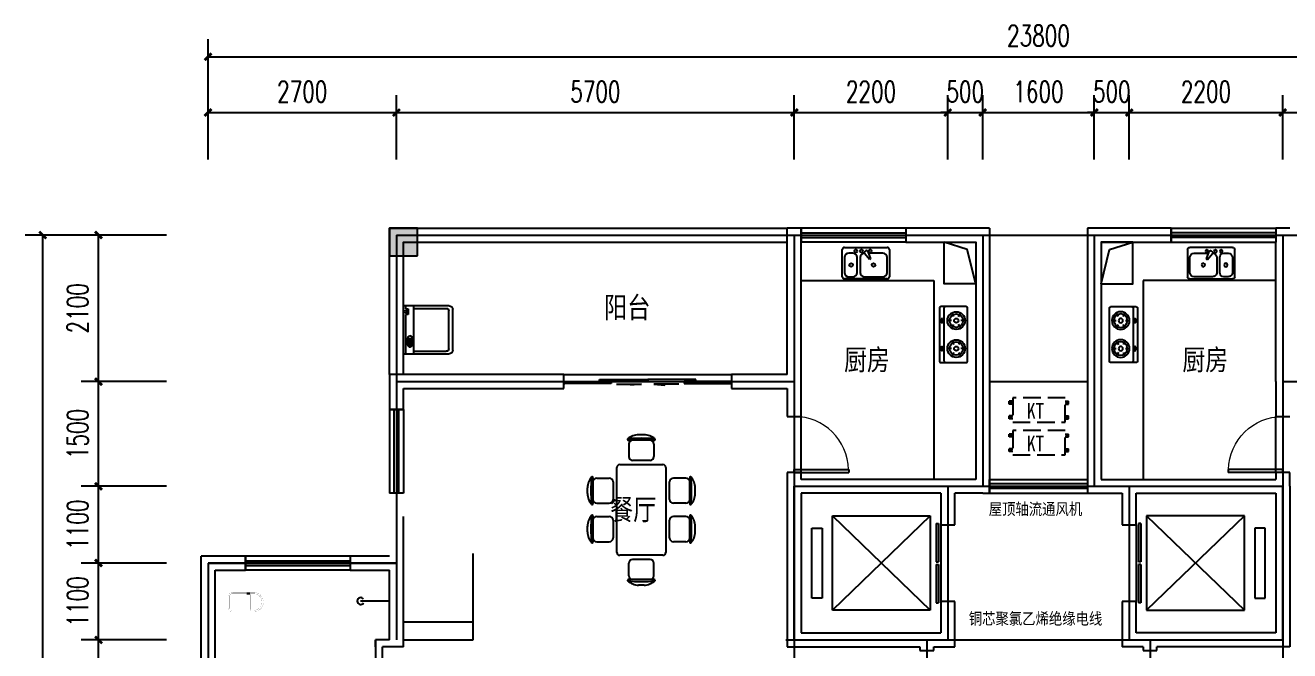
# Model space of a CAD drawing. Extents: x 62618 to 92174, y -175686 to -155872.
# Drawn here: x 62818 to 80937, y -164832 to -155872 of the extents above; entities that cross this region are included whole.
import ezdxf

# ---------------------------------------------------------------- set-up
doc = ezdxf.new("R2010")
doc.units = 0
doc.header["$LTSCALE"] = 1000
doc.header["$MEASUREMENT"] = 0
doc.linetypes.add('DASH', pattern=[0.35, 0.25, -0.1])
doc.layers.get('0').update_dxf_attribs({"linetype": 'CONTINUOUS'})
for name, color, linetype in [('3T_WOOD', 27, 'CONTINUOUS'), ('AXIS', 3, 'CONTINUOUS'), ('COLUMN', 9, 'CONTINUOUS'), ('DIM_SYMB', 3, 'CONTINUOUS'), ('DOTE', 1, 'CONTINUOUS'), ('PUB_HATCH', 8, 'CONTINUOUS'), ('PUB_TEXT', 20, 'CONTINUOUS'), ('STAIR', 2, 'CONTINUOUS'), ('TOTHER', 7, 'CONTINUOUS'), ('WALL', 31, 'CONTINUOUS'), ('WINDOW', 4, 'CONTINUOUS'), ('厨卫', 136, 'CONTINUOUS'), ('家具', 252, 'CONTINUOUS'), ('机台线', 33, 'CONTINUOUS')]:
    doc.layers.add(name, color=color, linetype=linetype)
doc.layers.add('MiniCADLayer', color=7, linetype='CONTINUOUS', lineweight=20)
doc.styles.add('-宋体', font='SimSun.ttf', dxfattribs={"width": 0.8})
doc.styles.add('DIM_FONT', font='SIMPLEX.shx', dxfattribs={"width": 0.7})
doc.styles.add('hztxt_txtstyle_191.34_0_0', font='', dxfattribs={"height": 191.342625, "bigfont": 'hztxt.shx'})
doc.styles.get("Standard").update_dxf_attribs({"font": 'GBENOR', "bigfont": 'GBCBIG'})
doc.styles.get('hztxt_txtstyle_191.34_0_0').set_extended_font_data('hztxt')

# ---------------------------------------------------------------- blocks, each defined once
blk = doc.blocks.new('A$C76C61B02')
at = {"layer": '家具'}
for p, q in [((987, 1467), (619, 1467)), ((843, 1547), (764, 1547)), ((1537, 1467), (1169, 1467)), ((1392, 1547), (1313, 1547)), ((623, 1413), (623, 1233)), ((983, 1413), (983, 1233)), ((1173, 1413), (1173, 1233)), ((1533, 1413), (1533, 1233)), ((468, 1123), (1688, 1123)), ((929, 1179), (677, 1179)), ((1479, 1179), (1227, 1179)), ((80, 589), (80, 957)), ((134, 953), (314, 953)), ((428, 463), (428, 1083)), ((1728, 1083), (1728, 463)), ((2022, 953), (1842, 953)), ((2076, 589), (2076, 957)), ((0, 734), (0, 813)), ((368, 647), (368, 899)), ((1788, 647), (1788, 899)), ((2156, 734), (2156, 813)), ((134, 593), (314, 593)), ((2022, 593), (1842, 593)), ((1688, 423), (468, 423)), ((677, 368), (929, 368)), ((1227, 368), (1479, 368)), ((623, 134), (623, 314)), ((983, 134), (983, 314)), ((1173, 134), (1173, 314)), ((1533, 134), (1533, 314)), ((619, 80), (987, 80)), ((1169, 80), (1537, 80)), ((764, 0), (843, 0)), ((1313, 0), (1392, 0))]:
    blk.add_line(p, q, dxfattribs=at)
for centre, radius, start, end in [((612, 1480), 8, 130.7265, 202.67), ((619, 1483), 16, 202.67, 270), ((771, 1294), 252, 91.7651, 130.7265), ((803, -675), 2170, 84.8023, 95.1977), ((677, 1413), 54, 90, 180), ((835, 1294), 252, 49.2735, 88.2349), ((929, 1413), 54, 0, 90), ((987, 1483), 16, 270, 337.33), ((995, 1480), 8, 337.33, 49.2735), ((1161, 1480), 8, 130.7265, 202.67), ((1169, 1483), 16, 202.67, 270), ((1321, 1294), 252, 91.7651, 130.7265), ((1353, -675), 2170, 84.8023, 95.1977), ((1227, 1413), 54, 90, 180), ((1385, 1294), 252, 49.2735, 88.2349), ((1479, 1413), 54, 0, 90), ((1537, 1483), 16, 270, 337.33), ((1544, 1480), 8, 337.33, 49.2735), ((468, 1083), 40, 90, 180), ((677, 1233), 54, 180, 270), ((929, 1233), 54, 270, 0), ((1227, 1233), 54, 180, 270), ((1479, 1233), 54, 270, 0), ((1688, 1083), 40, 0, 90), ((252, 805), 252, 139.2735, 178.2349), ((2222, 773), 2170, 174.8023, 185.1977), ((67, 965), 8, 67.33, 139.2735), ((64, 957), 16, 0, 67.33), ((134, 899), 54, 90, 180), ((314, 899), 54, 0, 90), ((1842, 899), 54, 90, 180), ((2022, 899), 54, 0, 90), ((2092, 957), 16, 112.67, 180), ((2089, 965), 8, 40.7265, 112.67), ((-66, 773), 2170, 354.8023, 5.1977), ((1904, 805), 252, 1.7651, 40.7265), ((252, 742), 252, 181.7651, 220.7265), ((1904, 742), 252, 319.2735, 358.2349), ((67, 582), 8, 220.7265, 292.67), ((64, 589), 16, 292.67, 0), ((134, 647), 54, 180, 270), ((314, 647), 54, 270, 0), ((1842, 647), 54, 180, 270), ((2022, 647), 54, 270, 0), ((2092, 589), 16, 180, 247.33), ((2089, 582), 8, 247.33, 319.2735), ((468, 463), 40, 180, 270), ((677, 314), 54, 90, 180), ((929, 314), 54, 0, 90), ((1227, 314), 54, 90, 180), ((1479, 314), 54, 0, 90), ((1688, 463), 40, 270, 0), ((612, 67), 8, 157.33, 229.2735), ((619, 64), 16, 90, 157.33), ((771, 252), 252, 229.2735, 268.2349), ((803, 2222), 2170, 264.8023, 275.1977), ((677, 134), 54, 180, 270), ((835, 252), 252, 271.7651, 310.7265), ((929, 134), 54, 270, 0), ((987, 64), 16, 22.67, 90), ((995, 67), 8, 310.7265, 22.67), ((1161, 67), 8, 157.33, 229.2735), ((1169, 64), 16, 90, 157.33), ((1353, 2222), 2170, 264.8023, 275.1977), ((1321, 252), 252, 229.2735, 268.2349), ((1227, 134), 54, 180, 270), ((1385, 252), 252, 271.7651, 310.7265), ((1479, 134), 54, 270, 0), ((1537, 64), 16, 22.67, 90), ((1544, 67), 8, 310.7265, 22.67)]:
    blk.add_arc(centre, radius, start, end, dxfattribs=at)
blk = doc.blocks.new('M_E2')
blk.add_line((-306, -118), (-266, -118))
at = {"const_width": 1.5}
for points in [[(-366, 138, 0.97895), (-366, -138, 0.97895)], [(-366, 118, 0.97895), (-366, -118, 0.97895)], [(-306, 118, 0.414214), (-316, 108, 0.414214)], [(0, 88, 0.462192), (-59, 137, 0.462192)], [(-20, 88, 0.414214), (-50, 118, 0.414214)], [(-316, -108, 0.414214), (-306, -118, 0.414214)], [(-59, -137, 0.462192), (0, -88, 0.462192)], [(-50, -118, 0.414214), (-20, -88, 0.414214)]]:
    blk.add_lwpolyline(points, format="xyb", dxfattribs=at)
for points in [[(-366, 137), (-59, 137)], [(-316, 118), (-366, 118)], [(-340, 118), (-266, 118)], [(-316, 108), (-316, -108)], [(-50, 118), (-267, 118)], [(-20, -88), (-20, 88)], [(0, 88), (0, -88)], [(-381, -137), (-59, -137)], [(-316, -118), (-366, -118)], [(-340, -118), (-266, -118)], [(-266, -118), (-50, -118)]]:
    blk.add_lwpolyline(points, dxfattribs=at)
at = {"width": 0.8, "flags": 9}
for tag in ['XSIZE', 'YSIZE']:
    blk.add_attdef(tag, (0, 0), '', height=0.5, dxfattribs=at)
blk = doc.blocks.new('_LV10')
blk.add_line((0, -37), (0, -432))
blk.add_arc((0, -432), 50, 121.0332, 58.9668)
blk = doc.blocks.new('M_E20')
for p, q in [((345, 0), (-345, 0)), ((-302, -36), (-345, -36)), ((-307, -144), (-307, -611)), ((-302, -35), (-302, -66)), ((-302, -66), (-219, -66)), ((-219, -66), (-219, -35)), ((345, -36), (-219, -36)), ((123, -87), (123, -99)), ((133, -96), (133, -113)), ((198, -96), (133, -96)), ((133, -113), (198, -113)), ((198, -113), (198, -96)), ((215, -88), (215, -99)), ((307, -144), (307, -611)), ((267, -651), (-267, -651))]:
    blk.add_line(p, q)
blk.add_lwpolyline([(83, -94, 0.185158), (88, -107, 0.102042), (108, -122, 0.060862), (133, -130, 0.047173), (166, -133, 0.047173), (200, -130, 0.060862), (225, -122, 0.102042), (245, -107, 0.185158), (250, -94, 0.185158), (245, -82, 0.102042), (225, -67, 0.060862), (200, -59, 0.047173), (166, -56, 0.047173), (133, -59, 0.060862), (108, -67, 0.102042), (88, -82, 0.185158)], format="xyb", close=True)
for points in [[(215, -88, 0.259034), (213, -85, 0.076276), (201, -80, 0.036515), (188, -77, 0.026615), (169, -76, 0.026615), (150, -77, 0.036515), (137, -80, 0.076276), (125, -85, 0.259034), (123, -88, 0.078462), (123, -89, 0.056762)], [(215, -99, 0.259034), (213, -95, 0.076276), (201, -90, 0.036515), (188, -88, 0.026615), (169, -87, 0.026615), (150, -88, 0.036515), (137, -90, 0.076276), (125, -95, 0.259034), (123, -99, 0.259034), (125, -102, 0.056762), (133, -106, 0.036515)], [(198, -108, 0.008736), (201, -107, 0.076276), (213, -102, 0.259034), (215, -99, 0.259034)]]:
    blk.add_lwpolyline(points, format="xyb")
blk.add_circle((-259, -35), 17.5)
for centre, start, end in [((-267, -611), 180, 270), ((267, -611), 270, 0)]:
    blk.add_arc(centre, 40, start, end)
at = {"layer": 'TOTHER', "linetype": 'Continuous'}
for p, q in [((-345, -656), (-345, 0)), ((345, 0), (345, -656)), ((-345, -145), (345, -145)), ((295, -706), (-295, -706))]:
    blk.add_line(p, q, dxfattribs=at)
for centre, start, end in [((-295, -656), 180, 270), ((295, -656), 270, 0)]:
    blk.add_arc(centre, 50, start, end, dxfattribs=at)
at = {"width": 0.8, "flags": 9}
for tag in ['XSIZE', 'YSIZE']:
    blk.add_attdef(tag, (0, 0), '', height=0.5, dxfattribs=at)
blk = doc.blocks.new('111')
at = {"layer": '机台线'}
for p, q in [((0, -50), (-50, -50)), ((0, -90), (-50, -90)), ((750, -50), (800, -50)), ((750, -90), (800, -90)), ((0, -260), (-50, -260)), ((0, -300), (-50, -300)), ((750, -260), (800, -260)), ((750, -300), (800, -300))]:
    blk.add_line(p, q, dxfattribs=at)
at = {"layer": '机台线', "linetype": 'DASH'}
blk.add_lwpolyline([(0, -350), (750, -350), (750, 0), (0, 0)], close=True, dxfattribs=at)
at = {"layer": '机台线'}
for points in [[(-50, -50), (-50, -90)], [(800, -50), (800, -90)], [(-50, -260), (-50, -300)], [(800, -260), (800, -300)]]:
    blk.add_lwpolyline(points, dxfattribs=at)
for centre in [(-25, -70), (775, -70), (-25, -280), (775, -280)]:
    blk.add_circle(centre, 10, dxfattribs=at)
blk = doc.blocks.new('W-P1')
for p, q in [((-200, 367), (-200, 307)), ((200, 367), (200, 307)), ((-258, 273), (-310, 303)), ((-258, 207), (-310, 177)), ((-90, 303), (-142, 273)), ((-90, 177), (-142, 207)), ((90, 303), (142, 273)), ((90, 177), (142, 207)), ((258, 273), (310, 303)), ((258, 207), (310, 177)), ((-231, 35), (-231, 33)), ((-200, 173), (-200, 113)), ((-169, 35), (-169, 33)), ((169, 35), (169, 33)), ((200, 173), (200, 113)), ((231, 35), (231, 33))]:
    blk.add_line(p, q)
for points in [[(-400, 380), (-400, 20, 0.414214), (-380, 0), (380, 0, 0.414214), (400, 20), (400, 380, 0.414214), (380, 400), (-380, 400, 0.414214)], [(-380, 63), (380, 63, 0.414214), (400, 83), (400, 380, 0.414214), (380, 400), (-380, 400, 0.414214), (-400, 380), (-400, 83, 0.414214)], [(-200, 22, 0.044671), (-186, 23, 0.058156), (-176, 26, 0.10028), (-169, 31, 0.192342), (-169, 33, 0.192342), (-169, 35, 0.10028), (-176, 39, 0.058156), (-186, 42, 0.044671), (-200, 44, 0.044671), (-214, 42, 0.058156), (-224, 39, 0.10028), (-231, 35, 0.192342), (-231, 33, 0.192342), (-231, 31, 0.10028), (-224, 26, 0.058156), (-214, 23, 0.044671)], [(200, 22, -0.044671), (186, 23, -0.058156), (176, 26, -0.10028), (169, 31, -0.192342), (169, 33, -0.192342), (169, 35, -0.10028), (176, 39, -0.058156), (186, 42, -0.044671), (200, 44, -0.044671), (214, 42, -0.058156), (224, 39, -0.10028), (231, 35, -0.192342), (231, 33, -0.192342), (231, 31, -0.10028), (224, 26, -0.058156), (214, 23, -0.044671)]]:
    blk.add_lwpolyline(points, format="xyb", close=True)
for points in [[(-169, 35, 0.192342), (-169, 37, 0.10028), (-176, 42, 0.058156), (-186, 45, 0.044671), (-200, 46, 0.044671), (-214, 45, 0.058156), (-224, 42, 0.10028), (-231, 37, 0.192342), (-231, 35, 0.133923)], [(169, 35, -0.192342), (169, 37, -0.10028), (176, 42, -0.058156), (186, 45, -0.044671), (200, 46, -0.044671), (214, 45, -0.058156), (224, 42, -0.10028), (231, 37, -0.192342), (231, 35, -0.133923)]]:
    blk.add_lwpolyline(points, format="xyb")
for points in [[(-202, 25), (-198, 25), (-198, 41), (-202, 41)], [(202, 25), (198, 25), (198, 41), (202, 41)]]:
    blk.add_lwpolyline(points, close=True)
for centre, radius in [((-200, 240), 127), ((200, 240), 127), ((-200, 240), 96.5), ((-200, 240), 30.7), ((200, 240), 96.5), ((200, 240), 30.7)]:
    blk.add_circle(centre, radius)
blk = doc.blocks.new('M_E29JIV')
at = {"color": 0, "linetype": 'ByBlock'}
for p, q in [((0, -307), (0, 307)), ((31, 338), (419, 338)), ((82, 245), (82, 40)), ((358, 307), (143, 307)), ((419, -20), (419, 245)), ((450, 307), (450, -307)), ((48, 2), (57, -12)), ((59, 31), (163, 70)), ((173, 53), (87, -18)), ((163, 70), (173, 53)), ((143, -82), (358, -82)), ((358, -123), (143, -123)), ((419, -338), (31, -338)), ((82, -184), (82, -245)), ((143, -307), (358, -307)), ((419, -245), (419, -184))]:
    blk.add_line(p, q, dxfattribs=at)
for centre, radius in [((51, 61), 20.5), ((251, 112), 25.6), ((51, -61), 20.5), ((51, -143), 20.5), ((251, -210), 25.6)]:
    blk.add_circle(centre, radius, dxfattribs=at)
for centre, radius, start, end in [((31, 307), 30.7, 90, 180), ((143, 245), 61.4, 90, 180), ((358, 245), 61.4, 0, 90), ((419, 307), 30.7, 0, 90), ((66, 12), 20.5, 110.5377, 210), ((74, -2), 20.5, 210, 309.4623), ((143, -20), 61.4, 180, 270), ((143, -184), 61.4, 90, 180), ((358, -20), 61.4, 270, 0), ((358, -184), 61.4, 0, 90), ((31, -307), 30.7, 180, 270), ((143, -245), 61.4, 180, 270), ((358, -245), 61.4, 270, 0), ((419, -307), 30.7, 270, 0)]:
    blk.add_arc(centre, radius, start, end, dxfattribs=at)
at = {"style": 'DIM_FONT', "width": 0.8, "flags": 9}
for tag in ['XSIZE', 'YSIZE']:
    blk.add_attdef(tag, (0, 0), '', height=0.5, dxfattribs=at)
blk = doc.blocks.new('$TCHSYS$LDOR22D')
for p, q in [((-0.517, 0.833), (-0.017, 0.833)), ((-0.517, 0.833), (-0.517, 0.667)), ((-0.017, 0.833), (-0.017, 0.667)), ((0.017, 0.833), (0.017, 0.667)), ((0.017, 0.833), (0.517, 0.833)), ((0.517, 0.833), (0.517, 0.667)), ((-0.517, 0.667), (-0.017, 0.667)), ((0.017, 0.667), (0.517, 0.667)), ((-0.5, 0.5), (0.5, 0.5))]:
    blk.add_line(p, q)
blk = doc.blocks.new('$DorLib2D$00000001')
for p, q in [((0.45, 0.975), (0.5, 0.975)), ((0.45, 0), (0.45, 0.975)), ((0.5, 0), (0.5, 0.975)), ((0.5, 0), (0.45, 0))]:
    blk.add_line(p, q)
at = {"lineweight": 13}
blk.add_arc((0.475, 0), 0.975, 91.4693, 180, dxfattribs=at)
blk = doc.blocks.new('$TCHSYS$WIN2D')
for p, q in [((-0.5, 0.5), (0.5, 0.5)), ((-0.5, 0.5), (-0.5, -0.5)), ((0.5, 0.5), (0.5, -0.5)), ((0.5, 0.167), (-0.5, 0.167)), ((0.5, -0.167), (-0.5, -0.167)), ((-0.5, -0.5), (0.5, -0.5))]:
    blk.add_line(p, q)
blk = doc.blocks.new('$DorLib2D$00000138')
at = {"color": 0, "linetype": 'Continuous'}
for p, q in [((-0.2875, 0), (-0.2875, 0.1538)), ((-0.2875, 0.1538), (0, 0.1538)), ((0, 0.1538), (0, 0)), ((0.2875, 0.1538), (0, 0.1538)), ((0.2875, 0), (0.2875, 0.1538)), ((-0.5, -0.1399), (-0.5, 0)), ((-0.5, 0), (-0.2187, 0)), ((0, 0), (-0.2875, 0)), ((-0.2187, 0), (-0.2187, -0.1399)), ((0, 0), (0.2875, 0)), ((0.2187, 0), (0.2187, -0.1399)), ((0.5, 0), (0.2187, 0)), ((0.5, 0), (0.5, -0.1946)), ((0.5, -0.1399), (0.5, 0)), ((-0.2187, -0.1399), (-0.5, -0.1399)), ((0.2187, -0.1399), (0.5, -0.1399)), ((-0.1857, -0.186), (-0.037, -0.186)), ((-0.037, -0.186), (-0.1019, -0.2583)), ((-0.1019, -0.2583), (-0.1019, -0.186)), ((0.1857, -0.186), (0.037, -0.186)), ((0.037, -0.186), (0.1019, -0.2583)), ((0.1019, -0.2583), (0.1019, -0.186))]:
    blk.add_line(p, q, dxfattribs=at)
blk = doc.blocks.new('_ArchTick')
at = {"color": 0, "linetype": 'ByBlock', "const_width": 0.4}
blk.add_lwpolyline([(-0.5, -0.5), (0.5, 0.5)], dxfattribs=at)

msp = doc.modelspace()

# ---------------------------------------------------------------- hatches: boundary and pattern name
at = {"layer": 'PUB_HATCH'}
msp.add_hatch(color=256, dxfattribs=at).paths.add_polyline_path([(68437, -159177), (68437, -158777), (68037, -158777), (68037, -159177)])

# ---------------------------------------------------------------- linework, layer by layer
at = {"layer": '3T_WOOD'}
for points in [[(68037, -160877), (68037, -158777), (73737, -158777)], [(68237, -160877), (68237, -158977), (73737, -158977)]]:
    msp.add_lwpolyline(points, dxfattribs=at)
at = {"layer": 'AXIS'}
for p, q in [((65437, -157797), (65437, -156072)), ((65437, -156322), (89237, -156322)), ((65437, -157797), (65437, -156872)), ((68137, -157797), (68137, -156872)), ((68137, -157797), (68137, -156872)), ((73837, -157797), (73837, -156872)), ((73837, -157797), (73837, -156872)), ((76037, -157797), (76037, -156872)), ((76037, -157797), (76037, -156872)), ((76537, -157797), (76537, -156872)), ((76537, -157797), (76537, -156872)), ((78137, -157797), (78137, -156872)), ((78137, -157797), (78137, -156872)), ((78637, -157797), (78637, -156872)), ((78637, -157797), (78637, -156872)), ((80837, -157797), (80837, -156872)), ((80837, -157797), (80837, -156872)), ((65437, -157122), (68137, -157122)), ((68137, -157122), (73837, -157122)), ((73837, -157122), (76037, -157122)), ((76037, -157122), (75937, -157122)), ((76037, -157122), (76537, -157122)), ((76537, -157122), (78137, -157122)), ((76537, -157122), (76637, -157122)), ((78137, -157122), (78037, -157122)), ((78137, -157122), (78637, -157122)), ((78637, -157122), (78737, -157122)), ((78637, -157122), (80837, -157122)), ((80837, -157122), (86537, -157122)), ((64843, -158877), (62818, -158877)), ((63068, -172777), (63068, -158877)), ((64843, -158877), (63618, -158877)), ((63868, -160977), (63868, -158877)), ((64843, -160977), (63618, -160977)), ((64843, -160977), (63618, -160977)), ((63868, -162477), (63868, -160977)), ((64843, -162477), (63618, -162477)), ((64843, -162477), (63618, -162477)), ((63868, -163577), (63868, -162477)), ((64843, -163577), (63618, -163577)), ((64843, -163577), (63618, -163577)), ((63868, -164677), (63868, -163577)), ((64843, -164677), (63618, -164677)), ((64843, -164677), (63618, -164677)), ((63868, -166177), (63868, -164677))]:
    msp.add_line(p, q, dxfattribs=at)
at = {"layer": 'COLUMN'}
for p, q in [((68437, -158777), (68037, -158777)), ((68037, -158777), (68037, -159177)), ((68437, -159177), (68437, -158777)), ((68037, -159177), (68437, -159177))]:
    msp.add_line(p, q, dxfattribs=at)
at = {"layer": 'DIM_SYMB'}
msp.add_lwpolyline([(68737, -164940, 0, 0, 0), (68737, -164197, 80, 0, 0), (68737, -163897, 0, 0, 0)], format="xyseb", dxfattribs=at)
at = {"layer": 'DOTE'}
for p, q in [((68137, -158877), (68137, -164677)), ((68137, -158877), (86537, -158877)), ((73837, -158877), (73837, -170677)), ((76537, -158877), (76537, -162477)), ((78137, -158877), (78137, -162477)), ((80837, -158877), (80837, -170677)), ((68137, -160977), (73837, -160977)), ((80837, -160977), (86537, -160977)), ((73837, -164677), (73837, -162477)), ((73837, -162477), (80837, -162477)), ((76037, -162477), (76037, -164677)), ((78637, -162477), (78637, -164677)), ((80837, -164677), (80837, -162477)), ((65437, -163577), (65437, -170677)), ((65437, -163577), (68137, -163577)), ((68137, -163577), (65437, -163577)), ((67837, -164677), (67837, -166177)), ((73717, -164677), (80837, -164677)), ((75739, -164677), (75739, -166177)), ((78935, -164677), (78935, -166177))]:
    msp.add_line(p, q, dxfattribs=at)
at = {"layer": 'STAIR'}
for p, q in [((76637, -160977), (78037, -160977)), ((68237, -164677), (68237, -162909)), ((74387, -162902), (75787, -162902)), ((74387, -164252), (74387, -162902)), ((74387, -162902), (75787, -164252)), ((75787, -162902), (74387, -164252)), ((75787, -162902), (75787, -164252)), ((78887, -162902), (80287, -164252)), ((80287, -162902), (78887, -164252)), ((78887, -162902), (78887, -164252)), ((80287, -162902), (78887, -162902)), ((80287, -164252), (80287, -162902)), ((74087, -163077), (74237, -163077)), ((74087, -164077), (74087, -163077)), ((74237, -163077), (74237, -164077)), ((80437, -163077), (80437, -164077)), ((80587, -163077), (80437, -163077)), ((80587, -164077), (80587, -163077)), ((69237, -164677), (69237, -163441)), ((74237, -164077), (74087, -164077)), ((80437, -164077), (80587, -164077)), ((75787, -164252), (74387, -164252)), ((78887, -164252), (80287, -164252)), ((68237, -164417), (69237, -164417)), ((68237, -164677), (69237, -164677))]:
    msp.add_line(p, q, dxfattribs=at)
at = {"layer": 'WALL'}
for p, q in [((73737, -160877), (73737, -158777)), ((73937, -158777), (73737, -158777)), ((73937, -158977), (73937, -158777)), ((76637, -158777), (75437, -158777)), ((75437, -158777), (75437, -158977)), ((76637, -158777), (76637, -162377)), ((78037, -158777), (78037, -162377)), ((79237, -158777), (78037, -158777)), ((79237, -158977), (79237, -158777)), ((80937, -158777), (80737, -158777)), ((80737, -158777), (80737, -158977)), ((73937, -160977), (73937, -158977)), ((75437, -158977), (76437, -158977)), ((76437, -158977), (76437, -162377)), ((78237, -158977), (78237, -162377)), ((78237, -158977), (79237, -158977)), ((80737, -160977), (80737, -158977)), ((70537, -160877), (68037, -160877)), ((68037, -160877), (68037, -161377)), ((70537, -161077), (70537, -160877)), ((73737, -160877), (72937, -160877)), ((72937, -160877), (72937, -161077)), ((73937, -161477), (73937, -160977)), ((80737, -160977), (80737, -161477)), ((68237, -161077), (70537, -161077)), ((68237, -161377), (68237, -161077)), ((72937, -161077), (73737, -161077)), ((73737, -161077), (73737, -161477)), ((68037, -161377), (68237, -161377)), ((73737, -161477), (73937, -161477)), ((80737, -161477), (80937, -161477)), ((73937, -162277), (73737, -162277)), ((73737, -162277), (73737, -162477)), ((73937, -162377), (73937, -162277)), ((80937, -162277), (80737, -162277)), ((80737, -162277), (80737, -162377)), ((80937, -162477), (80937, -162277)), ((73737, -162477), (73737, -164777)), ((76037, -162377), (73937, -162377)), ((76437, -162377), (76037, -162377)), ((76637, -162577), (76637, -162377)), ((78037, -162377), (78037, -162577)), ((78237, -162377), (78637, -162377)), ((78637, -162377), (80737, -162377)), ((80937, -162477), (80937, -164777)), ((73937, -162577), (73937, -164577)), ((75937, -162577), (73937, -162577)), ((75937, -162577), (75937, -163027)), ((76137, -163027), (76137, -162577)), ((76537, -162577), (76137, -162577)), ((76537, -162577), (76637, -162577)), ((78037, -162577), (78137, -162577)), ((78137, -162577), (78537, -162577)), ((78537, -162577), (78537, -163027)), ((78737, -163027), (78737, -162577)), ((78737, -162577), (80737, -162577)), ((80737, -162577), (80737, -164577)), ((75937, -163027), (76137, -163027)), ((78537, -163027), (78737, -163027)), ((65974, -163477), (65337, -163477)), ((65337, -166177), (65337, -163477)), ((65974, -163677), (65974, -163477)), ((68037, -163477), (67474, -163477)), ((67474, -163477), (67474, -163677)), ((68237, -164777), (68237, -163577)), ((65537, -163677), (65974, -163677)), ((65537, -166077), (65537, -163677)), ((67474, -163677), (68037, -163677)), ((68037, -164677), (68037, -163677)), ((76137, -164127), (75937, -164127)), ((75937, -164127), (75937, -164577)), ((76137, -164777), (76137, -164127)), ((78737, -164127), (78537, -164127)), ((78537, -164127), (78537, -164777)), ((78737, -164577), (78737, -164127)), ((67937, -164677), (67836, -164677)), ((67836, -164777), (67836, -164677)), ((68037, -164677), (67937, -164677)), ((73937, -164577), (75739, -164577)), ((75739, -164577), (75937, -164577)), ((78935, -164577), (78737, -164577)), ((80737, -164577), (78935, -164577)), ((67837, -164777), (67836, -164777)), ((67837, -164777), (67837, -165177)), ((67937, -165177), (67937, -164777)), ((68237, -164777), (67937, -164777)), ((73737, -164777), (75639, -164777)), ((75639, -164777), (75639, -164827)), ((75639, -164827), (75839, -164827)), ((75839, -164777), (76137, -164777)), ((75839, -164827), (75839, -164777)), ((78835, -164777), (78537, -164777)), ((78835, -164777), (78835, -164827)), ((78835, -164827), (79035, -164827)), ((79035, -164827), (79035, -164777)), ((80937, -164777), (79035, -164777))]:
    msp.add_line(p, q, dxfattribs=at)
at = {"layer": 'WINDOW'}
for p, q in [((70537, -160877), (72937, -160877)), ((73937, -162277), (73937, -161477)), ((80737, -162277), (80737, -161477))]:
    msp.add_line(p, q, dxfattribs=at)
at = {"layer": '厨卫'}
for p, q in [((73937, -159527), (75837, -159527)), ((75837, -159527), (75837, -162377)), ((80737, -159527), (78837, -159527)), ((78837, -159527), (78837, -162377))]:
    msp.add_line(p, q, dxfattribs=at)
for points in [[(75987, -158977), (76437, -158977), (76437, -159577), (75987, -159577)], [(78687, -158977), (78237, -158977), (78237, -159577), (78687, -159577)]]:
    msp.add_lwpolyline(points, close=True, dxfattribs=at)
for points in [[(76437, -159577), (76317, -159083), (75987, -158977)], [(78237, -159577), (78356, -159083), (78687, -158977)]]:
    msp.add_lwpolyline(points, dxfattribs=at)

# ---------------------------------------------------------------- block references
at = {"layer": 'AXIS', "xscale": 100, "yscale": 100, "zscale": 100}
for p, rotation in [((65437, -156322), 180), ((65437, -157122), 180), ((68137, -157122), 180), ((73837, -157122), 180), ((76537, -157122), 180), ((76537, -157122), 180), ((78637, -157122), 180), ((78637, -157122), 180), ((80837, -157122), 180), ((63068, -158877), 90), ((63868, -158877), 90), ((63868, -160977), 270), ((63868, -160977), 90), ((63868, -162477), 90), ((63868, -162477), 270), ((63868, -163577), 90), ((63868, -163577), 270), ((63868, -164677), 90), ((63868, -164677), 270)]:
    msp.add_blockref('_ArchTick', p, dxfattribs=dict(at, rotation=rotation))
for p in [(68137, -157122), (73837, -157122), (76037, -157122), (76037, -157122), (78137, -157122), (78137, -157122), (80837, -157122)]:
    msp.add_blockref('_ArchTick', p, dxfattribs=at)
at = {"layer": 'WINDOW', "yscale": 200}
for name, p, xscale, zscale in [('$TCHSYS$WIN2D', (74687, -158877), -1500, -1500), ('$DorLib2D$00000138', (71737, -160977), -2400, -2400), ('$TCHSYS$WIN2D', (66724, -163577), -1500, -1500)]:
    msp.add_blockref(name, p, dxfattribs=dict(at, xscale=xscale, zscale=zscale))
at = {"layer": 'WINDOW'}
for name, p, xscale, yscale, zscale, rotation in [('$TCHSYS$WIN2D', (79987, -158877), -1500, -200, -1500, 180), ('$TCHSYS$WIN2D', (68137, -161977), -1200, -200, -1200, 90), ('$DorLib2D$00000001', (73837, -161877), -800, -800, -800, 90.00000000000053), ('$DorLib2D$00000001', (80837, -161877), -800, 800, -800, 89.99999999999946), ('$TCHSYS$WIN2D', (77337, -162477), -1399.999999999913, -200, -1399.999999999913, 179.9999999999896), ('$TCHSYS$LDOR22D', (76037, -163577), -1100, 200, -1100, 90), ('$TCHSYS$LDOR22D', (78637, -163577), -1100, -200, -1100, 90)]:
    msp.add_blockref(name, p, dxfattribs=dict(at, xscale=xscale, yscale=yscale, zscale=zscale, rotation=rotation))
at = {"layer": '厨卫', "extrusion": (0, 0, -1), "xscale": -1, "zscale": -1}
for name, p, rotation in [('M_E29JIV', (-74862, -159055), 90), ('M_E2', (-65729, -164135), 180)]:
    msp.add_blockref(name, p, dxfattribs=dict(at, rotation=rotation))
at = {"layer": '厨卫', "extrusion": (0, 0, -1), "zscale": -1, "rotation": 270}
msp.add_blockref('M_E29JIV', (-79811, -159055), dxfattribs=at)
at = {"layer": '厨卫', "xscale": -1, "rotation": 90}
for name, p in [('M_E20', (68237, -160235)), ('W-P1', (78755, -160303))]:
    msp.add_blockref(name, p, dxfattribs=at)
at = {"layer": '厨卫', "rotation": 270}
for name, p in [('W-P1', (75919, -160303)), ('_LV10', (68056, -164121))]:
    msp.add_blockref(name, p, dxfattribs=at)
at = {"layer": '家具', "rotation": 90}
msp.add_blockref('A$C76C61B02', (72419, -163893), dxfattribs=at)
at = {"layer": '机台线', "rotation": 180}
for p in [(77719, -161558), (77719, -162028)]:
    msp.add_blockref('111', p, dxfattribs=at)

# ---------------------------------------------------------------- texts
at = {"layer": 'AXIS', "color": 7, "char_height": 300, "attachment_point": 5, "style": 'DIM_FONT'}
for s, insert in [('\\A1;23800', (77337, -156022)), ('\\A1;2700', (66787, -156822)), ('\\A1;5700', (70987, -156822)), ('\\A1;2200', (74937, -156822)), ('\\A1;500', (76287, -156822)), ('\\A1;1600', (77337, -156822)), ('\\A1;500', (78387, -156822)), ('\\A1;2200', (79737, -156822))]:
    msp.add_mtext(s, dxfattribs=dict(at, insert=insert))
at = {"layer": 'AXIS', "color": 7, "char_height": 300, "attachment_point": 5, "rotation": 90, "style": 'DIM_FONT'}
for s, insert in [('\\A1;2100', (63568, -159927)), ('\\A1;1500', (63568, -161727)), ('\\A1;1100', (63568, -163027)), ('\\A1;1100', (63568, -164127))]:
    msp.add_mtext(s, dxfattribs=dict(at, insert=insert))
at = {"layer": 'MiniCADLayer', "color": 18, "ltscale": 165.43219, "true_color": 0x000000, "char_height": 191.3, "attachment_point": 1, "style": 'hztxt_txtstyle_191.34_0_0'}
for s, insert in [('屋顶轴流通风机', (76624, -162713)), ('铜芯聚氯乙烯绝缘电线', (76338, -164284))]:
    msp.add_mtext(s, dxfattribs=dict(at, insert=insert))
at = {"layer": 'PUB_TEXT', "style": '-宋体', "width": 0.8}
for s, height, p in [('阳台', 303.8, (71113, -160065)), ('厨房', 300, (74551, -160813)), ('厨房', 300, (79399, -160813)), ('KT', 227.8, (77171, -161509)), ('KT', 227.8, (77171, -161978)), ('餐厅', 303.8, (71197, -162960))]:
    msp.add_text(s, height=height, dxfattribs=at).set_placement(p)

doc.saveas('drawing.dxf')
